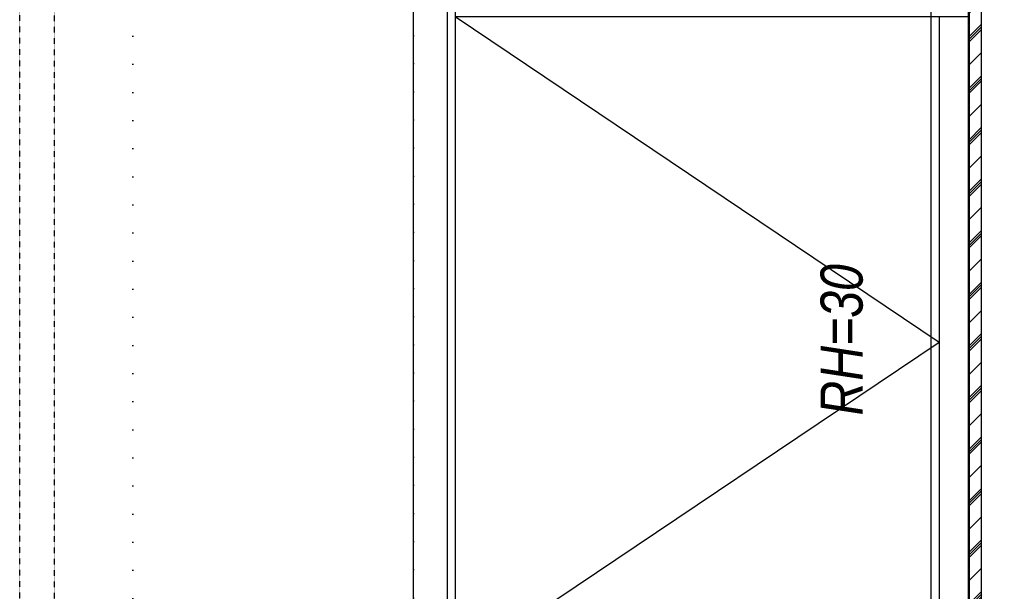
# Model space of a CAD drawing. Header units: metres. Extents: x -19025 to 34897, y -14024 to 26069.
# Drawn here: x 22501 to 24251, y 688 to 1707 of the extents above; entities that cross this region are included whole.
import ezdxf

# ---------------------------------------------------------------- set-up
doc = ezdxf.new("R2010")
doc.units = ezdxf.units.M
doc.header["$MEASUREMENT"] = 0
for name, pattern in [('Punktlinie weit', [0.05, 0, -0.05]), ('Strichlinie eng', [0.1, 0.075, -0.025]), ('Strichlinie mittel', [0.15, 0.1, -0.05])]:
    doc.linetypes.add(name, pattern=pattern)
for name, color, linetype in [('310 Dachkonstruktion massiv', 7, 'Continuous'), ('930 Beschriftung Allgemein', 7, 'Continuous'), ('938 Beschriftung Statik', 7, 'Continuous')]:
    doc.layers.add(name, color=color, linetype=linetype)
doc.styles.add('ERSTELLTER_STIL_6', font='ARIALNI.TTF')

# ---------------------------------------------------------------- blocks, each defined once
blk = doc.blocks.new('Einfache Dachfensteröffnung_31')
at = {"layer": '310 Dachkonstruktion massiv', "linetype": 'Continuous', "lineweight": 0}
for p, q in [((0.7, 0.8627), (-0.7, 0.8627)), ((-0.7, 0.8627), (-0.7, 0)), ((0.7, 0), (0.7, 0.8627)), ((-0.7, 0), (0.7, 0))]:
    blk.add_line(p, q, dxfattribs=at)
blk = doc.blocks.new('VELUX GPU_7')
at = {"layer": '310 Dachkonstruktion massiv', "color": 7, "linetype": 'Continuous', "lineweight": 13}
for p, q in [((-0.67, 0.9157), (0.67, 0.9157)), ((-0.58, 0), (-0.58, 0.9157)), ((0, 0.053), (-0.58, 0.9157)), ((0, 0.053), (0.58, 0.9157)), ((0.58, 0), (0.58, 0.9157)), ((-0.58, 0.053), (0.58, 0.053))]:
    blk.add_line(p, q, dxfattribs=at)
at = {"layer": '310 Dachkonstruktion massiv', "color": 7, "linetype": 'Continuous', "lineweight": 13, "flags": 128}
blk.add_lwpolyline([(-0.67, 0), (0.67, 0), (0.67, 0.9899), (-0.67, 0.9899)], close=True, dxfattribs=at)
blk = doc.blocks.new('Dachfläche_55_1', base_point=(20.952, 13.391))
at = {"layer": '310 Dachkonstruktion massiv', "linetype": 'Continuous', "lineweight": 13, "true_color": 0xd2b48c}
h = blk.add_hatch(dxfattribs=at)
h.set_pattern_fill('VOLLHOLZ_SN21_0001', color=43, style=0, pattern_type=2)
h.set_pattern_definition([(225, (-0.0023, 0.0023), (-0.04596194, 0.04596194), []), (225, (0, 0), (-0.04596194, 0.04596194), []), (225, (0.0023, -0.0023), (-0.04596194, 0.04596194), []), (225, (-0.068943, -0.02298), (-0.02298097, 0.02298097), [])])
h.paths.add_polyline_path([(22.4645, 13.391), (22.4305, 13.391), (22.4305, 12.6033), (22.4419, 12.6033), (22.4419, 11.2633), (22.4305, 11.2633), (22.4305, 10.185), (22.4419, 10.185), (22.4419, 8.845), (22.4305, 8.845), (22.4305, 8.725), (22.4419, 8.725), (22.4419, 7.385), (22.4305, 7.385), (22.4305, 6.105), (22.4419, 6.105), (22.4419, 4.765), (22.4305, 4.765), (22.4305, 3), (22.4419, 3), (22.4419, 1.66), (22.4305, 1.66), (22.4305, 0.63), (22.4645, 0.63)])
at = {"layer": '310 Dachkonstruktion massiv', "color": 255, "linetype": 'Punktlinie weit', "lineweight": 13, "flags": 128}
for points in [[(21.8083, 13.391), (20.952, 13.391), (20.952, 0.63), (21.8083, 0.63)], [(21.8083, 4.735), (21.512, 4.735), (21.512, 4.765), (21.452, 4.765), (21.452, 6.105), (21.512, 6.105), (21.512, 6.135), (21.8083, 6.135)]]:
    blk.add_lwpolyline(points, dxfattribs=at)
at = {"layer": '310 Dachkonstruktion massiv', "color": 7, "linetype": 'Continuous', "lineweight": 13, "flags": 128}
blk.add_lwpolyline([(22.4645, 0.63), (22.4645, 13.391)], dxfattribs=at)
at = {"layer": '310 Dachkonstruktion massiv', "color": 7, "linetype": 'Continuous', "lineweight": 30, "flags": 128}
blk.add_lwpolyline([(21.8083, 6.135), (22.3746, 6.135), (22.3746, 6.105), (22.4419, 6.105), (22.4419, 4.765), (22.3746, 4.765), (22.3746, 4.735), (21.8083, 4.735)], dxfattribs=at)
at = {"layer": '310 Dachkonstruktion massiv', "linetype": 'Continuous', "lineweight": 0, "rotation": 90}
blk.add_blockref('Einfache Dachfensteröffnung_31', (22.3746, 5.435), dxfattribs=at)
at = {"layer": '310 Dachkonstruktion massiv', "linetype": 'Continuous', "lineweight": 0, "xscale": -1, "rotation": 90}
blk.add_blockref('VELUX GPU_7', (22.4419, 5.435), dxfattribs=at)

msp = doc.modelspace()

# ---------------------------------------------------------------- linework, layer by layer
at = {"layer": '930 Beschriftung Allgemein', "color": 7, "linetype": 'Strichlinie mittel', "lineweight": 13}
msp.add_lwpolyline([(23354.913, 1801.923), (22562.884, 1801.923), (22562.884, 461.923), (23355.117, 461.923)], dxfattribs=at)
at = {"layer": '938 Beschriftung Statik', "color": 139, "linetype": 'Strichlinie eng', "lineweight": 13, "true_color": 0x2c655e}
msp.add_lwpolyline([(24251.191, 1831.992), (22501.342, 1831.916), (22501.342, 431.953), (24251.212, 431.953)], dxfattribs=at)

# ---------------------------------------------------------------- block references
at = {"layer": '310 Dachkonstruktion massiv', "color": 7, "linetype": 'Continuous', "lineweight": 13, "xscale": 1000, "yscale": 1000, "zscale": 1000}
msp.add_blockref('Dachfläche_55_1', (22703.298, 9087.909), dxfattribs=at)

# ---------------------------------------------------------------- texts
at = {"layer": '930 Beschriftung Allgemein', "color": 7, "linetype": 'Continuous', "lineweight": 13, "insert": (23966.936, 1136.476), "char_height": 75, "attachment_point": 5, "rotation": 90, "style": 'ERSTELLTER_STIL_6'}
msp.add_mtext('\\A1;{\\pqc;\\fArial Narrow|b0|i1|c0|p0;\\W1.000000;RH=\\fArial Narrow|b0|i1|c0|p0;\\W1.000000;30}', dxfattribs=at)

doc.saveas('drawing.dxf')
